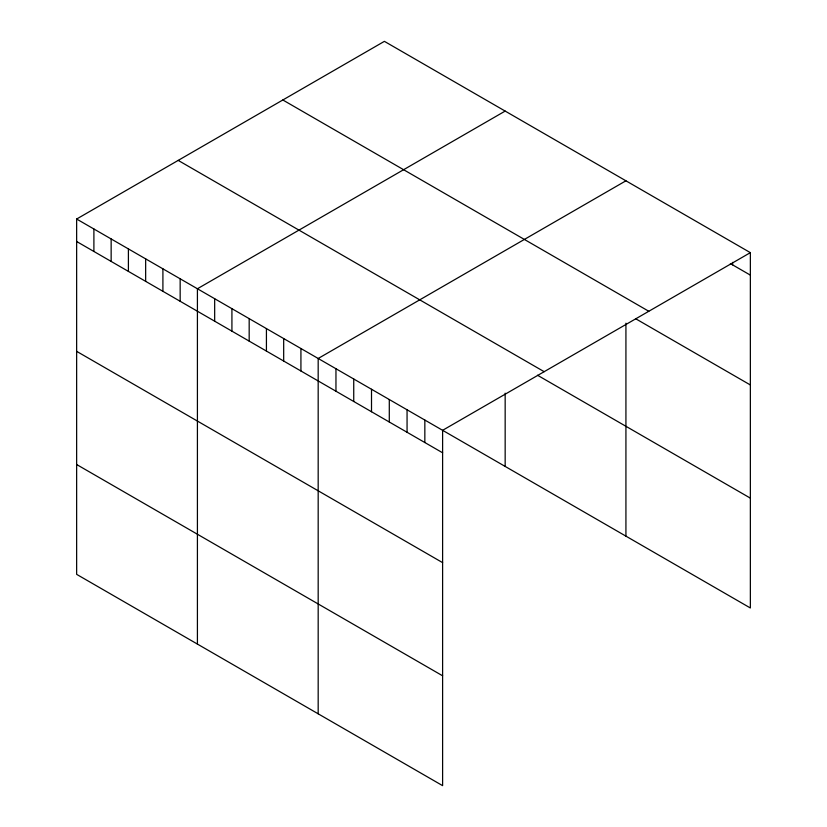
<?xml version="1.0" encoding="UTF-8"?>
<svg xmlns="http://www.w3.org/2000/svg" width="827" height="827" viewBox="0 0 827 827"><rect width="100%" height="100%" fill="white"/><g stroke="black" fill="none" stroke-linecap="round" stroke-linejoin="round"><path stroke-width="1.24" d="M750.358 252.648L442.61 430.319L442.61 785.65L76.642 574.351L76.642 219.031L384.39 41.35L750.358 252.648L750.358 607.979L76.642 219.031M505.163 111.076L197.415 288.757L197.415 644.088M625.925 180.803L318.178 358.484L318.178 713.815M730.365 263.575L750.358 275.122M282.834 99.984L648.802 311.272M635.932 318.891L750.358 384.958M178.198 160.397L544.166 371.685M537.509 375.241L750.358 498.133M76.642 241.505L442.61 452.793M76.642 351.341L442.61 562.639M76.642 464.516L442.61 675.804M732.588 262.366L732.588 264.857M625.925 323.181L625.925 536.134M505.163 393.176L505.163 466.407M424.84 420.054L424.84 442.538M407.06 409.789L407.06 432.273M389.29 399.534L389.29 422.008M371.509 389.269L371.509 411.743M353.739 379.004L353.739 401.488M335.958 368.739L335.958 391.223M300.925 348.518L300.925 370.992M283.682 338.553L283.682 361.037M266.428 328.598L266.428 351.072M249.175 318.633L249.175 341.117M231.922 308.678L231.922 331.151M214.669 298.712L214.669 321.196M180.162 278.792L180.162 301.266M162.909 268.827L162.909 291.311M145.655 258.872L145.655 281.345M128.402 248.906L128.402 271.39M111.149 238.951L111.149 261.425M93.896 228.986L93.896 251.47"/></g></svg>
